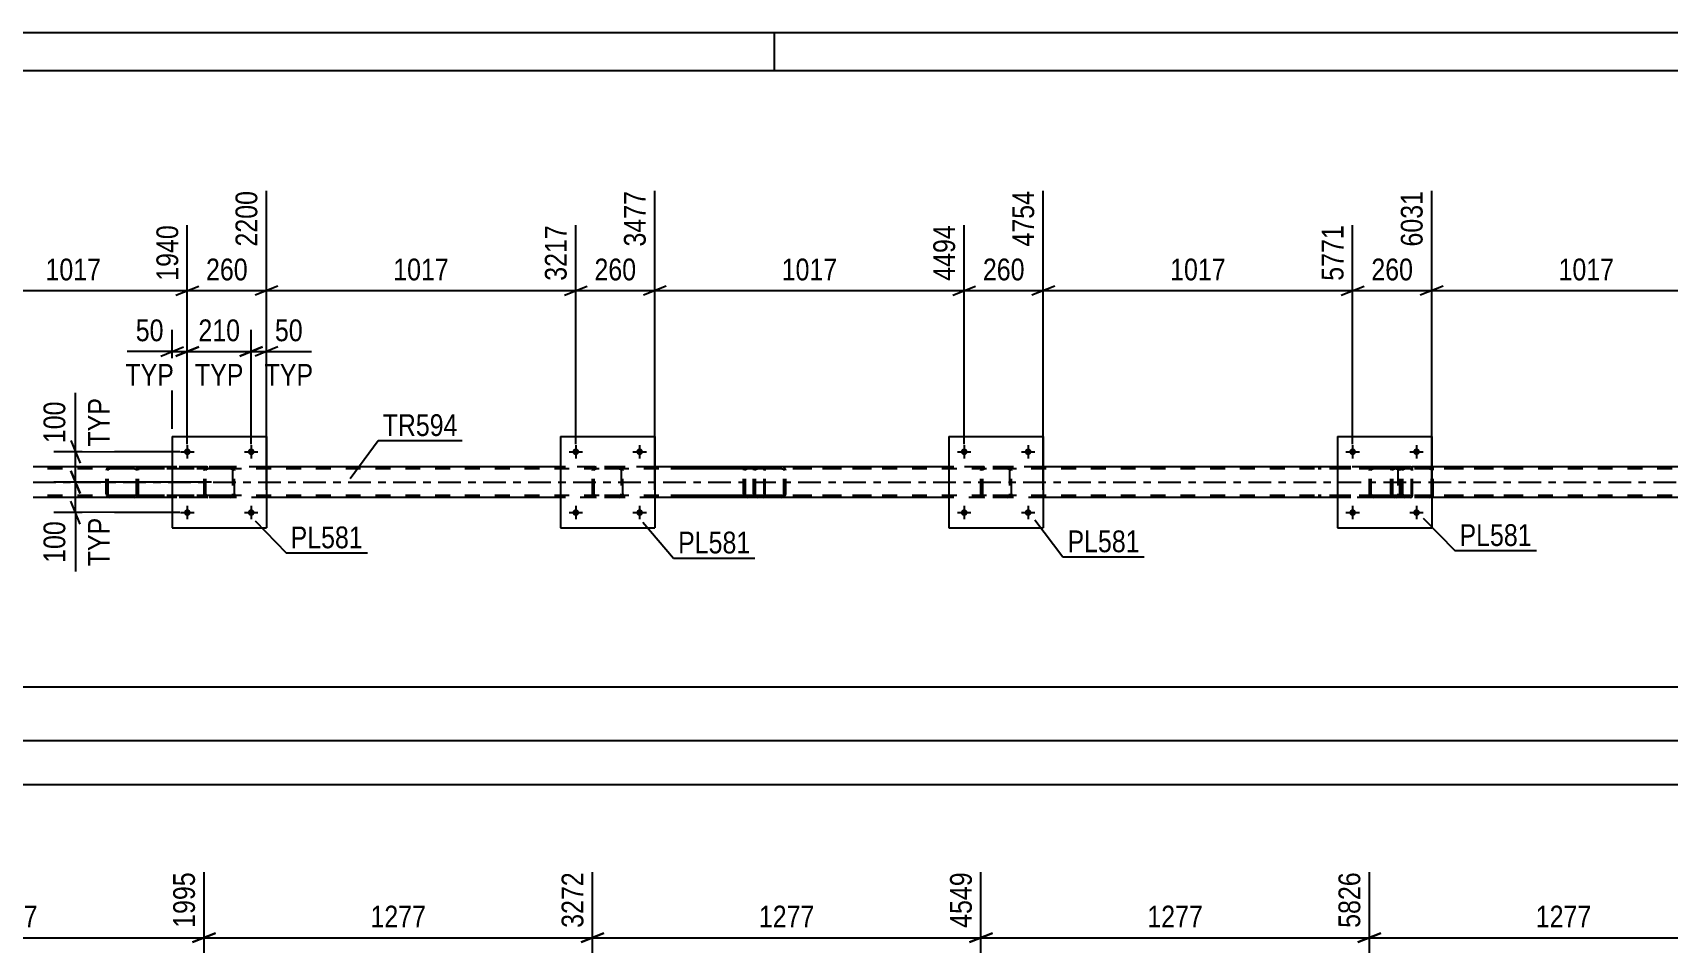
# Model space of a CAD drawing. Header units: millimetres. Extents: x 0 to 841, y 0 to 594.
# Drawn here: x 113.5 to 328.5, y 474.3 to 594 of the extents above; entities that cross this region are included whole.
import ezdxf

# ---------------------------------------------------------------- set-up
doc = ezdxf.new("R2010")
doc.units = ezdxf.units.MM
doc.linetypes.add('DXK_LINE_DOT2', pattern=[3.9198, 1.9599, -1.9599])
doc.linetypes.add('DXK_LINE_DOT3', pattern=[5.9187, 2.979, -0.9799, 0.9799, -0.9799])
doc.styles.add('Arial Narrow', font='ARIALN.TTF', dxfattribs={"height": 0.2})

# ---------------------------------------------------------------- blocks, each defined once
blk = doc.blocks.new('Unknown-122568727-1133')
at = {"color": 5, "linetype": 'Continuous'}
for p, q in [((841, 594), (0, 594)), ((211, 589), (211, 594)), ((836, 589), (5, 589))]:
    blk.add_line(p, q, dxfattribs=at)
blk = doc.blocks.new('Part-122568727-4147 - 3869')
at = {"color": 7, "linetype": 'DXK_LINE_DOT2'}
for p, q in [((289.24, 536.43), (289.28, 536.62)), ((289.28, 536.62), (289.24, 536.43)), ((289.24, 533.39), (289.24, 536.43)), ((289.48, 536.43), (289.5, 536.52)), ((289.48, 533.39), (289.48, 536.43)), ((289.5, 536.52), (289.55, 536.6)), ((289.54, 536.88), (289.72, 536.91)), ((289.72, 536.91), (289.54, 536.88)), ((289.55, 536.6), (289.63, 536.65)), ((289.63, 536.65), (289.72, 536.67)), ((292.76, 536.91), (289.72, 536.91)), ((292.76, 536.67), (289.72, 536.67)), ((292.76, 536.91), (292.94, 536.88)), ((292.94, 536.88), (292.76, 536.91)), ((292.76, 536.67), (292.85, 536.65)), ((292.85, 536.65), (292.93, 536.6)), ((292.93, 536.6), (292.98, 536.52)), ((292.98, 536.52), (293, 536.43)), ((293, 536.43), (293, 533.39)), ((293.2, 536.62), (293.24, 536.43)), ((293.24, 536.43), (293.2, 536.62)), ((293.24, 533.39), (293.24, 536.43)), ((289.28, 533.21), (289.24, 533.39)), ((289.24, 533.39), (289.28, 533.21)), ((289.5, 533.3), (289.48, 533.39)), ((289.55, 533.22), (289.5, 533.3)), ((289.72, 532.91), (289.54, 532.95)), ((289.54, 532.95), (289.72, 532.91)), ((289.63, 533.17), (289.55, 533.22)), ((289.72, 533.15), (289.63, 533.17)), ((292.76, 533.15), (289.72, 533.15)), ((292.76, 532.91), (289.72, 532.91)), ((292.85, 533.17), (292.76, 533.15)), ((292.94, 532.95), (292.76, 532.91)), ((292.76, 532.91), (292.94, 532.95)), ((292.93, 533.22), (292.85, 533.17)), ((292.98, 533.3), (292.93, 533.22)), ((293, 533.39), (292.98, 533.3)), ((293.24, 533.39), (293.2, 533.21)), ((293.2, 533.21), (293.24, 533.39))]:
    blk.add_line(p, q, dxfattribs=at)
at = {"color": 7, "linetype": 'DXK_LINE_DOT3'}
blk.add_line((291.24, 534.91), (291.24, 534.91), dxfattribs=at)
at = {"color": 7, "linetype": 'DXK_LINE_DOT2'}
for centre, start, end in [((289.72, 536.43), 112.5, 157.5), ((289.72, 536.43), 112.5, 157.5), ((292.76, 536.43), 22.5, 67.5), ((292.76, 536.43), 22.5, 67.5), ((289.72, 533.39), 202.5, 247.5), ((289.72, 533.39), 202.5, 247.5), ((292.76, 533.39), 292.5, 337.5), ((292.76, 533.39), 292.5, 337.5)]:
    blk.add_arc(centre, 0.48, start, end, dxfattribs=at)
blk = doc.blocks.new('Part-122568727-4002 - 3869')
at = {"color": 7, "linetype": 'DXK_LINE_DOT2'}
for p, q in [((294.66, 536.91), (282.51, 536.91)), ((294.66, 536.67), (282.51, 536.67)), ((292.11, 536.62), (292.07, 536.43)), ((292.07, 533.39), (292.07, 536.43)), ((292.32, 536.43), (292.34, 536.53)), ((292.32, 533.39), (292.32, 536.43)), ((292.34, 536.53), (292.39, 536.6)), ((292.57, 536.91), (292.38, 536.88)), ((292.39, 536.6), (292.47, 536.66)), ((292.47, 536.66), (292.57, 536.67)), ((293.39, 536.91), (293.39, 536.67)), ((294.77, 536.88), (294.66, 536.91)), ((294.66, 536.67), (294.71, 536.66)), ((294.71, 536.66), (294.76, 536.6)), ((294.76, 536.6), (294.79, 536.53)), ((294.85, 536.77), (294.77, 536.88)), ((294.79, 536.53), (294.8, 536.43)), ((294.8, 533.39), (294.8, 536.43)), ((294.91, 536.62), (294.85, 536.77)), ((294.93, 536.43), (294.91, 536.62)), ((294.93, 533.39), (294.93, 536.43)), ((294.66, 533.15), (282.51, 533.15)), ((294.66, 532.91), (282.51, 532.91)), ((292.07, 533.39), (292.11, 533.21)), ((292.34, 533.3), (292.32, 533.39)), ((292.39, 533.22), (292.34, 533.3)), ((292.38, 532.95), (292.57, 532.91)), ((292.47, 533.17), (292.39, 533.22)), ((292.57, 533.15), (292.47, 533.17)), ((293.39, 532.91), (293.39, 533.15)), ((294.71, 533.17), (294.66, 533.15)), ((294.66, 532.91), (294.77, 532.95)), ((294.76, 533.22), (294.71, 533.17)), ((294.79, 533.3), (294.76, 533.22)), ((294.77, 532.95), (294.85, 533.06)), ((294.8, 533.39), (294.79, 533.3)), ((294.85, 533.06), (294.91, 533.21)), ((294.91, 533.21), (294.93, 533.39))]:
    blk.add_line(p, q, dxfattribs=at)
for centre, start, end in [((292.56, 536.42), 111.1941, 156.1506), ((292.56, 533.41), 203.8494, 248.8059)]:
    blk.add_arc(centre, 0.492, start, end, dxfattribs=at)
blk = doc.blocks.new('Bolt-122568727-3935 - 3869')
at = {"linetype": 'Continuous'}
for points in [[(134.24, 538.91, -1), (133.36, 538.91, -1)], [(142.64, 538.91, -1), (141.76, 538.91, -1)]]:
    blk.add_hatch(color=1, dxfattribs=at).paths.add_polyline_path(points)
at = {"color": 1, "linetype": 'Continuous'}
for p, q in [((132.92, 538.91), (134.68, 538.91)), ((133.8, 539.79), (133.8, 538.03)), ((141.32, 538.91), (143.08, 538.91)), ((142.2, 539.79), (142.2, 538.03))]:
    blk.add_line(p, q, dxfattribs=at)
blk = doc.blocks.new('Bolt-122568727-3936 - 3869')
at = {"linetype": 'Continuous'}
for points in [[(134.24, 530.91, -1), (133.36, 530.91, -1)], [(142.64, 530.91, -1), (141.76, 530.91, -1)]]:
    blk.add_hatch(color=1, dxfattribs=at).paths.add_polyline_path(points)
at = {"color": 1, "linetype": 'Continuous'}
for p, q in [((133.8, 531.79), (133.8, 530.03)), ((142.2, 531.79), (142.2, 530.03)), ((132.92, 530.91), (134.68, 530.91)), ((141.32, 530.91), (143.08, 530.91))]:
    blk.add_line(p, q, dxfattribs=at)
blk = doc.blocks.new('Bolt-122568727-4149 - 3869')
at = {"linetype": 'Continuous'}
for points in [[(287.48, 530.91, -1), (286.6, 530.91, -1)], [(295.88, 530.91, -1), (295, 530.91, -1)]]:
    blk.add_hatch(color=1, dxfattribs=at).paths.add_polyline_path(points)
at = {"color": 1, "linetype": 'Continuous'}
for p, q in [((287.04, 531.79), (287.04, 530.03)), ((295.44, 531.79), (295.44, 530.03)), ((286.16, 530.91), (287.92, 530.91)), ((294.56, 530.91), (296.32, 530.91))]:
    blk.add_line(p, q, dxfattribs=at)
blk = doc.blocks.new('Part-122568727-4022 - 3869')
at = {"color": 2, "linetype": 'Continuous'}
for p, q in [((131.8, 536.91), (113.52, 536.91)), ((182.88, 536.91), (144.2, 536.91)), ((233.96, 536.91), (195.28, 536.91)), ((285.04, 536.91), (246.36, 536.91)), ((336.12, 536.91), (297.44, 536.91)), ((131.8, 532.91), (113.52, 532.91)), ((182.88, 532.91), (144.2, 532.91)), ((233.96, 532.91), (195.28, 532.91)), ((285.04, 532.91), (246.36, 532.91)), ((336.12, 532.91), (297.44, 532.91))]:
    blk.add_line(p, q, dxfattribs=at)
at = {"color": 7, "linetype": 'DXK_LINE_DOT2'}
for p, q in [((756.32, 536.67), (113.52, 536.67)), ((727.94, 536.91), (131.8, 536.91)), ((144.2, 536.91), (131.8, 536.91)), ((195.28, 536.91), (182.88, 536.91)), ((246.36, 536.91), (233.96, 536.91)), ((297.44, 536.91), (285.04, 536.91)), ((756.32, 533.15), (113.52, 533.15)), ((144.2, 532.91), (131.8, 532.91)), ((195.28, 532.91), (182.88, 532.91)), ((246.36, 532.91), (233.96, 532.91)), ((297.44, 532.91), (285.04, 532.91))]:
    blk.add_line(p, q, dxfattribs=at)
at = {"color": 7, "linetype": 'DXK_LINE_DOT3'}
blk.add_line((113.52, 534.91), (756.32, 534.91), dxfattribs=at)
blk = doc.blocks.new('Part-122568727-3991 - 3869')
at = {"color": 7, "linetype": 'DXK_LINE_DOT2'}
for p, q in [((123.16, 536.62), (123.12, 536.43)), ((123.12, 533.39), (123.12, 536.43)), ((123.37, 536.43), (123.39, 536.53)), ((123.37, 533.39), (123.37, 536.43)), ((123.39, 536.53), (123.45, 536.6)), ((123.63, 536.91), (123.43, 536.88)), ((123.45, 536.6), (123.53, 536.66)), ((123.53, 536.66), (123.63, 536.67)), ((138.62, 536.91), (123.63, 536.91)), ((138.62, 536.67), (123.63, 536.67)), ((127.06, 536.88), (126.86, 536.91)), ((126.86, 536.67), (126.96, 536.66)), ((126.96, 536.66), (127.04, 536.6)), ((127.04, 536.6), (127.1, 536.53)), ((127.1, 536.53), (127.12, 536.43)), ((127.12, 533.39), (127.12, 536.43)), ((127.38, 536.43), (127.34, 536.62)), ((127.38, 533.39), (127.38, 536.43)), ((123.12, 533.39), (123.16, 533.21)), ((123.39, 533.3), (123.37, 533.39)), ((123.45, 533.22), (123.39, 533.3)), ((123.43, 532.95), (123.63, 532.91)), ((123.53, 533.17), (123.45, 533.22)), ((123.63, 533.15), (123.53, 533.17)), ((138.62, 533.15), (123.63, 533.15)), ((138.62, 532.91), (123.63, 532.91)), ((126.96, 533.17), (126.86, 533.15)), ((126.86, 532.91), (127.06, 532.95)), ((127.04, 533.22), (126.96, 533.17)), ((127.1, 533.3), (127.04, 533.22)), ((127.12, 533.39), (127.1, 533.3)), ((127.34, 533.21), (127.38, 533.39))]:
    blk.add_line(p, q, dxfattribs=at)
for centre, start, end in [((123.61, 536.41), 110.7583, 155.68), ((126.88, 536.41), 24.32, 69.2417), ((123.61, 533.42), 204.32, 249.2417), ((126.88, 533.42), 290.7583, 335.68)]:
    blk.add_arc(centre, 0.496, start, end, dxfattribs=at)
blk = doc.blocks.new('Part-122568727-4001 - 3869')
at = {"color": 7, "linetype": 'DXK_LINE_DOT2'}
for p, q in [((293.43, 536.62), (293.39, 536.43)), ((293.39, 533.39), (293.39, 536.43)), ((293.64, 536.43), (293.66, 536.53)), ((293.64, 533.39), (293.64, 536.43)), ((293.66, 536.53), (293.72, 536.6)), ((293.9, 536.91), (293.7, 536.88)), ((293.72, 536.6), (293.8, 536.66)), ((293.8, 536.66), (293.9, 536.67)), ((308.89, 536.91), (293.9, 536.91)), ((308.89, 536.67), (293.9, 536.67)), ((297.33, 536.88), (297.13, 536.91)), ((297.13, 536.67), (297.23, 536.66)), ((297.23, 536.66), (297.31, 536.6)), ((297.31, 536.6), (297.37, 536.53)), ((297.37, 536.53), (297.39, 536.43)), ((297.39, 533.39), (297.39, 536.43)), ((297.64, 536.43), (297.6, 536.62)), ((297.64, 533.39), (297.64, 536.43)), ((293.39, 533.39), (293.43, 533.21)), ((293.66, 533.3), (293.64, 533.39)), ((293.72, 533.22), (293.66, 533.3)), ((293.7, 532.95), (293.9, 532.91)), ((293.8, 533.17), (293.72, 533.22)), ((293.9, 533.15), (293.8, 533.17)), ((308.89, 533.15), (293.9, 533.15)), ((308.89, 532.91), (293.9, 532.91)), ((297.23, 533.17), (297.13, 533.15)), ((297.13, 532.91), (297.33, 532.95)), ((297.31, 533.22), (297.23, 533.17)), ((297.37, 533.3), (297.31, 533.22)), ((297.39, 533.39), (297.37, 533.3)), ((297.6, 533.21), (297.64, 533.39))]:
    blk.add_line(p, q, dxfattribs=at)
for centre, start, end in [((293.88, 536.41), 110.7583, 155.68), ((297.15, 536.41), 24.32, 69.2417), ((293.88, 533.42), 204.32, 249.2417), ((297.15, 533.42), 290.7583, 335.68)]:
    blk.add_arc(centre, 0.496, start, end, dxfattribs=at)
blk = doc.blocks.new('Bolt-122568727-3937 - 3869')
at = {"linetype": 'Continuous'}
for points in [[(185.32, 538.91, -1), (184.44, 538.91, -1)], [(193.72, 538.91, -1), (192.84, 538.91, -1)]]:
    blk.add_hatch(color=1, dxfattribs=at).paths.add_polyline_path(points)
at = {"color": 1, "linetype": 'Continuous'}
for p, q in [((184, 538.91), (185.76, 538.91)), ((184.88, 539.79), (184.88, 538.03)), ((192.4, 538.91), (194.16, 538.91)), ((193.28, 539.79), (193.28, 538.03))]:
    blk.add_line(p, q, dxfattribs=at)
blk = doc.blocks.new('Part-122568727-4003 - 3869')
at = {"color": 7, "linetype": 'DXK_LINE_DOT2'}
for p, q in [((209.53, 536.91), (197.37, 536.91)), ((209.53, 536.67), (197.37, 536.67)), ((206.97, 536.62), (206.93, 536.43)), ((206.93, 533.39), (206.93, 536.43)), ((207.19, 536.43), (207.2, 536.53)), ((207.19, 533.39), (207.19, 536.43)), ((207.2, 536.53), (207.26, 536.6)), ((207.44, 536.91), (207.24, 536.88)), ((207.26, 536.6), (207.34, 536.66)), ((207.34, 536.66), (207.44, 536.67)), ((208.25, 536.67), (208.25, 536.91)), ((209.63, 536.88), (209.53, 536.91)), ((209.53, 536.67), (209.58, 536.66)), ((209.58, 536.66), (209.62, 536.6)), ((209.62, 536.6), (209.65, 536.53)), ((209.72, 536.77), (209.63, 536.88)), ((209.65, 536.53), (209.66, 536.43)), ((209.66, 533.39), (209.66, 536.43)), ((209.78, 536.62), (209.72, 536.77)), ((209.8, 536.43), (209.78, 536.62)), ((209.8, 533.39), (209.8, 536.43)), ((209.53, 533.15), (197.37, 533.15)), ((209.53, 532.91), (197.37, 532.91)), ((206.93, 533.39), (206.97, 533.21)), ((207.2, 533.3), (207.19, 533.39)), ((207.26, 533.22), (207.2, 533.3)), ((207.24, 532.95), (207.44, 532.91)), ((207.34, 533.17), (207.26, 533.22)), ((207.44, 533.15), (207.34, 533.17)), ((208.25, 532.91), (208.25, 533.15)), ((209.58, 533.17), (209.53, 533.15)), ((209.53, 532.91), (209.63, 532.95)), ((209.62, 533.22), (209.58, 533.17)), ((209.65, 533.3), (209.62, 533.22)), ((209.63, 532.95), (209.72, 533.06)), ((209.66, 533.39), (209.65, 533.3)), ((209.72, 533.06), (209.78, 533.21)), ((209.78, 533.21), (209.8, 533.39))]:
    blk.add_line(p, q, dxfattribs=at)
for centre, start, end in [((207.42, 536.42), 111.1941, 156.1506), ((207.42, 533.41), 203.8494, 248.8059)]:
    blk.add_arc(centre, 0.492, start, end, dxfattribs=at)
blk = doc.blocks.new('Part-122568727-4058 - 3869')
at = {"color": 2, "linetype": 'Continuous'}
for p, q in [((131.8, 540.91), (131.8, 528.91)), ((131.8, 540.91), (144.2, 540.91)), ((144.2, 540.91), (144.2, 528.91)), ((131.8, 528.91), (144.2, 528.91))]:
    blk.add_line(p, q, dxfattribs=at)
blk = doc.blocks.new('Part-122568727-4028 - 3869')
at = {"color": 7, "linetype": 'DXK_LINE_DOT2'}
for p, q in [((208.29, 536.62), (208.25, 536.43)), ((208.25, 533.39), (208.25, 536.43)), ((208.51, 536.43), (208.53, 536.53)), ((208.51, 533.39), (208.51, 536.43)), ((208.53, 536.53), (208.58, 536.6)), ((208.76, 536.91), (208.57, 536.88)), ((208.58, 536.6), (208.67, 536.66)), ((208.67, 536.66), (208.76, 536.67)), ((223.75, 536.91), (208.76, 536.91)), ((223.75, 536.67), (208.76, 536.67)), ((212.19, 536.88), (212, 536.91)), ((212, 536.67), (212.1, 536.66)), ((212.1, 536.66), (212.18, 536.6)), ((212.18, 536.6), (212.23, 536.53)), ((212.23, 536.53), (212.25, 536.43)), ((212.25, 533.39), (212.25, 536.43)), ((212.51, 536.43), (212.47, 536.62)), ((212.51, 533.39), (212.51, 536.43)), ((208.25, 533.39), (208.29, 533.21)), ((208.53, 533.3), (208.51, 533.39)), ((208.58, 533.22), (208.53, 533.3)), ((208.57, 532.95), (208.76, 532.91)), ((208.67, 533.17), (208.58, 533.22)), ((208.76, 533.15), (208.67, 533.17)), ((223.75, 533.15), (208.76, 533.15)), ((223.75, 532.91), (208.76, 532.91)), ((212.1, 533.17), (212, 533.15)), ((212, 532.91), (212.19, 532.95)), ((212.18, 533.22), (212.1, 533.17)), ((212.23, 533.3), (212.18, 533.22)), ((212.25, 533.39), (212.23, 533.3)), ((212.47, 533.21), (212.51, 533.39))]:
    blk.add_line(p, q, dxfattribs=at)
for centre, start, end in [((208.74, 536.41), 110.7583, 155.68), ((212.02, 536.41), 24.32, 69.2417), ((208.74, 533.42), 204.32, 249.2417), ((212.02, 533.42), 290.7583, 335.68)]:
    blk.add_arc(centre, 0.496, start, end, dxfattribs=at)
blk = doc.blocks.new('Part-122568727-4053 - 3869')
at = {"color": 7, "linetype": 'DXK_LINE_DOT2'}
for p, q in [((136, 536.43), (136.04, 536.62)), ((136.04, 536.62), (136, 536.43)), ((136, 533.39), (136, 536.43)), ((136.24, 536.43), (136.26, 536.53)), ((136.24, 533.39), (136.24, 536.43)), ((136.26, 536.53), (136.31, 536.6)), ((136.3, 536.88), (136.48, 536.91)), ((136.48, 536.91), (136.3, 536.88)), ((136.31, 536.6), (136.39, 536.65)), ((136.39, 536.65), (136.48, 536.67)), ((139.52, 536.91), (136.48, 536.91)), ((139.52, 536.67), (136.48, 536.67)), ((139.52, 536.91), (139.7, 536.88)), ((139.7, 536.88), (139.52, 536.91)), ((139.52, 536.67), (139.61, 536.65)), ((139.61, 536.65), (139.69, 536.6)), ((139.69, 536.6), (139.74, 536.53)), ((139.74, 536.53), (139.76, 536.43)), ((139.76, 536.43), (139.76, 533.39)), ((139.96, 536.62), (140, 536.43)), ((140, 536.43), (139.96, 536.62)), ((140, 533.39), (140, 536.43)), ((136.04, 533.21), (136, 533.39)), ((136, 533.39), (136.04, 533.21)), ((136.26, 533.3), (136.24, 533.39)), ((136.31, 533.22), (136.26, 533.3)), ((136.48, 532.91), (136.3, 532.95)), ((136.3, 532.95), (136.48, 532.91)), ((136.39, 533.17), (136.31, 533.22)), ((136.48, 533.15), (136.39, 533.17)), ((139.52, 533.15), (136.48, 533.15)), ((139.52, 532.91), (136.48, 532.91)), ((139.61, 533.17), (139.52, 533.15)), ((139.7, 532.95), (139.52, 532.91)), ((139.52, 532.91), (139.7, 532.95)), ((139.69, 533.22), (139.61, 533.17)), ((139.74, 533.3), (139.69, 533.22)), ((139.76, 533.39), (139.74, 533.3)), ((140, 533.39), (139.96, 533.21)), ((139.96, 533.21), (140, 533.39))]:
    blk.add_line(p, q, dxfattribs=at)
at = {"color": 7, "linetype": 'DXK_LINE_DOT3'}
blk.add_line((138, 534.91), (138, 534.91), dxfattribs=at)
at = {"color": 7, "linetype": 'DXK_LINE_DOT2'}
for centre, start, end in [((136.48, 536.43), 112.5, 157.5), ((136.48, 536.43), 112.5, 157.5), ((139.52, 536.43), 22.5, 67.5), ((139.52, 536.43), 22.5, 67.5), ((136.48, 533.39), 202.5, 247.5), ((136.48, 533.39), 202.5, 247.5), ((139.52, 533.39), 292.5, 337.5), ((139.52, 533.39), 292.5, 337.5)]:
    blk.add_arc(centre, 0.48, start, end, dxfattribs=at)
blk = doc.blocks.new('Part-122568727-4121 - 3869')
at = {"color": 2, "linetype": 'Continuous'}
for p, q in [((285.04, 540.91), (285.04, 528.91)), ((285.04, 540.91), (297.44, 540.91)), ((297.44, 540.91), (297.44, 528.91)), ((285.04, 528.91), (297.44, 528.91))]:
    blk.add_line(p, q, dxfattribs=at)
blk = doc.blocks.new('Part-122568727-4122 - 3869')
at = {"color": 7, "linetype": 'DXK_LINE_DOT2'}
for p, q in [((238.16, 536.43), (238.2, 536.62)), ((238.2, 536.62), (238.16, 536.43)), ((238.16, 533.39), (238.16, 536.43)), ((238.4, 536.43), (238.42, 536.53)), ((238.4, 533.39), (238.4, 536.43)), ((238.42, 536.53), (238.47, 536.6)), ((238.46, 536.88), (238.64, 536.91)), ((238.64, 536.91), (238.46, 536.88)), ((238.47, 536.6), (238.55, 536.65)), ((238.55, 536.65), (238.64, 536.67)), ((241.68, 536.91), (238.64, 536.91)), ((241.68, 536.67), (238.64, 536.67)), ((241.68, 536.91), (241.86, 536.88)), ((241.86, 536.88), (241.68, 536.91)), ((241.68, 536.67), (241.77, 536.65)), ((241.77, 536.65), (241.85, 536.6)), ((241.85, 536.6), (241.9, 536.53)), ((241.9, 536.53), (241.92, 536.43)), ((241.92, 536.43), (241.92, 533.39)), ((242.12, 536.62), (242.16, 536.43)), ((242.16, 536.43), (242.12, 536.62)), ((242.16, 533.39), (242.16, 536.43)), ((238.2, 533.21), (238.16, 533.39)), ((238.16, 533.39), (238.2, 533.21)), ((238.42, 533.3), (238.4, 533.39)), ((238.47, 533.22), (238.42, 533.3)), ((238.64, 532.91), (238.46, 532.95)), ((238.46, 532.95), (238.64, 532.91)), ((238.55, 533.17), (238.47, 533.22)), ((238.64, 533.15), (238.55, 533.17)), ((241.68, 533.15), (238.64, 533.15)), ((241.68, 532.91), (238.64, 532.91)), ((241.77, 533.17), (241.68, 533.15)), ((241.86, 532.95), (241.68, 532.91)), ((241.68, 532.91), (241.86, 532.95)), ((241.85, 533.22), (241.77, 533.17)), ((241.9, 533.3), (241.85, 533.22)), ((241.92, 533.39), (241.9, 533.3)), ((242.16, 533.39), (242.12, 533.21)), ((242.12, 533.21), (242.16, 533.39))]:
    blk.add_line(p, q, dxfattribs=at)
at = {"color": 7, "linetype": 'DXK_LINE_DOT3'}
blk.add_line((240.16, 534.91), (240.16, 534.91), dxfattribs=at)
at = {"color": 7, "linetype": 'DXK_LINE_DOT2'}
for centre, start, end in [((238.64, 536.43), 112.5, 157.5), ((238.64, 536.43), 112.5, 157.5), ((241.68, 536.43), 22.5, 67.5), ((241.68, 536.43), 22.5, 67.5), ((238.64, 533.39), 202.5, 247.5), ((238.64, 533.39), 202.5, 247.5), ((241.68, 533.39), 292.5, 337.5), ((241.68, 533.39), 292.5, 337.5)]:
    blk.add_arc(centre, 0.48, start, end, dxfattribs=at)
blk = doc.blocks.new('Part-122568727-4127 - 3869')
at = {"color": 2, "linetype": 'Continuous'}
for p, q in [((233.96, 540.91), (233.96, 528.91)), ((233.96, 540.91), (246.36, 540.91)), ((246.36, 540.91), (246.36, 528.91)), ((233.96, 528.91), (246.36, 528.91))]:
    blk.add_line(p, q, dxfattribs=at)
blk = doc.blocks.new('Part-122568727-4128 - 3869')
at = {"color": 7, "linetype": 'DXK_LINE_DOT2'}
for p, q in [((187.08, 536.43), (187.12, 536.62)), ((187.12, 536.62), (187.08, 536.43)), ((187.08, 533.39), (187.08, 536.43)), ((187.32, 536.43), (187.34, 536.53)), ((187.32, 533.39), (187.32, 536.43)), ((187.34, 536.53), (187.39, 536.6)), ((187.38, 536.88), (187.56, 536.91)), ((187.56, 536.91), (187.38, 536.88)), ((187.39, 536.6), (187.47, 536.65)), ((187.47, 536.65), (187.56, 536.67)), ((190.6, 536.91), (187.56, 536.91)), ((190.6, 536.67), (187.56, 536.67)), ((190.6, 536.91), (190.78, 536.88)), ((190.78, 536.88), (190.6, 536.91)), ((190.6, 536.67), (190.69, 536.65)), ((190.69, 536.65), (190.77, 536.6)), ((190.77, 536.6), (190.82, 536.53)), ((190.82, 536.53), (190.84, 536.43)), ((190.84, 536.43), (190.84, 533.39)), ((191.04, 536.62), (191.08, 536.43)), ((191.08, 536.43), (191.04, 536.62)), ((191.08, 533.39), (191.08, 536.43)), ((187.12, 533.21), (187.08, 533.39)), ((187.08, 533.39), (187.12, 533.21)), ((187.34, 533.3), (187.32, 533.39)), ((187.39, 533.22), (187.34, 533.3)), ((187.56, 532.91), (187.38, 532.95)), ((187.38, 532.95), (187.56, 532.91)), ((187.47, 533.17), (187.39, 533.22)), ((187.56, 533.15), (187.47, 533.17)), ((190.6, 533.15), (187.56, 533.15)), ((190.6, 532.91), (187.56, 532.91)), ((190.69, 533.17), (190.6, 533.15)), ((190.78, 532.95), (190.6, 532.91)), ((190.6, 532.91), (190.78, 532.95)), ((190.77, 533.22), (190.69, 533.17)), ((190.82, 533.3), (190.77, 533.22)), ((190.84, 533.39), (190.82, 533.3)), ((191.08, 533.39), (191.04, 533.21)), ((191.04, 533.21), (191.08, 533.39))]:
    blk.add_line(p, q, dxfattribs=at)
at = {"color": 7, "linetype": 'DXK_LINE_DOT3'}
blk.add_line((189.08, 534.91), (189.08, 534.91), dxfattribs=at)
at = {"color": 7, "linetype": 'DXK_LINE_DOT2'}
for centre, start, end in [((187.56, 536.43), 112.5, 157.5), ((187.56, 536.43), 112.5, 157.5), ((190.6, 536.43), 22.5, 67.5), ((190.6, 536.43), 22.5, 67.5), ((187.56, 533.39), 202.5, 247.5), ((187.56, 533.39), 202.5, 247.5), ((190.6, 533.39), 292.5, 337.5), ((190.6, 533.39), 292.5, 337.5)]:
    blk.add_arc(centre, 0.48, start, end, dxfattribs=at)
blk = doc.blocks.new('Part-122568727-4133 - 3869')
at = {"color": 2, "linetype": 'Continuous'}
for p, q in [((182.88, 540.91), (182.88, 528.91)), ((182.88, 540.91), (195.28, 540.91)), ((195.28, 540.91), (195.28, 528.91)), ((182.88, 528.91), (195.28, 528.91))]:
    blk.add_line(p, q, dxfattribs=at)
blk = doc.blocks.new('Bolt-122568727-4141 - 3869')
at = {"linetype": 'Continuous'}
for points in [[(185.32, 530.91, -1), (184.44, 530.91, -1)], [(193.72, 530.91, -1), (192.84, 530.91, -1)]]:
    blk.add_hatch(color=1, dxfattribs=at).paths.add_polyline_path(points)
at = {"color": 1, "linetype": 'Continuous'}
for p, q in [((184.88, 531.79), (184.88, 530.03)), ((193.28, 531.79), (193.28, 530.03)), ((184, 530.91), (185.76, 530.91)), ((192.4, 530.91), (194.16, 530.91))]:
    blk.add_line(p, q, dxfattribs=at)
blk = doc.blocks.new('Bolt-122568727-4150 - 3869')
at = {"linetype": 'Continuous'}
for points in [[(287.48, 538.91, -1), (286.6, 538.91, -1)], [(295.88, 538.91, -1), (295, 538.91, -1)]]:
    blk.add_hatch(color=1, dxfattribs=at).paths.add_polyline_path(points)
at = {"color": 1, "linetype": 'Continuous'}
for p, q in [((286.16, 538.91), (287.92, 538.91)), ((287.04, 539.79), (287.04, 538.03)), ((294.56, 538.91), (296.32, 538.91)), ((295.44, 539.79), (295.44, 538.03))]:
    blk.add_line(p, q, dxfattribs=at)
blk = doc.blocks.new('Bolt-122568727-4151 - 3869')
at = {"linetype": 'Continuous'}
for points in [[(236.4, 530.91, -1), (235.52, 530.91, -1)], [(244.8, 530.91, -1), (243.92, 530.91, -1)]]:
    blk.add_hatch(color=1, dxfattribs=at).paths.add_polyline_path(points)
at = {"color": 1, "linetype": 'Continuous'}
for p, q in [((235.96, 531.79), (235.96, 530.03)), ((244.36, 531.79), (244.36, 530.03)), ((235.08, 530.91), (236.84, 530.91)), ((243.48, 530.91), (245.24, 530.91))]:
    blk.add_line(p, q, dxfattribs=at)
blk = doc.blocks.new('Bolt-122568727-4152 - 3869')
at = {"linetype": 'Continuous'}
for points in [[(236.4, 538.91, -1), (235.52, 538.91, -1)], [(244.8, 538.91, -1), (243.92, 538.91, -1)]]:
    blk.add_hatch(color=1, dxfattribs=at).paths.add_polyline_path(points)
at = {"color": 1, "linetype": 'Continuous'}
for p, q in [((235.08, 538.91), (236.84, 538.91)), ((235.96, 539.79), (235.96, 538.03)), ((243.48, 538.91), (245.24, 538.91)), ((244.36, 539.79), (244.36, 538.03))]:
    blk.add_line(p, q, dxfattribs=at)
blk = doc.blocks.new('StraightDimension-122568727-12617 - 3869')
at = {"color": 7, "linetype": 'Continuous'}
for p, q in [((195.28, 533.91), (195.28, 573.2)), ((235.96, 539.91), (235.96, 568.7)), ((196.78, 560.69), (193.78, 559.49)), ((195.28, 560.09), (235.96, 560.09)), ((234.46, 559.49), (237.46, 560.69))]:
    blk.add_line(p, q, dxfattribs=at)
at = {"color": 0, "linetype": 'Continuous'}
blk.add_wipeout([(235.36, 569.3), (231.16, 569.3), (231.16, 560.79), (235.36, 560.79)], dxfattribs=at)
at = {"color": 0}
blk.add_wipeout([(219.88, 560.84), (219.88, 565.04), (211.36, 565.04), (211.36, 560.84)], dxfattribs=at)
at = {"color": 3, "linetype": 'Continuous', "style": 'Arial Narrow'}
blk.add_text('4494', height=2.863, rotation=90.0002, dxfattribs=at).set_placement((234.76, 561.39))
at = {"color": 3, "style": 'Arial Narrow'}
blk.add_text('1017', height=2.863, dxfattribs=at).set_placement((211.96, 561.44))
blk = doc.blocks.new('StraightDimension-122568727-4457 - 3869')
at = {"color": 7, "linetype": 'Continuous'}
for p, q in [((133.8, 539.91), (133.8, 554.94)), ((142.2, 539.91), (142.2, 554.94)), ((132.3, 551.49), (135.3, 552.69)), ((133.8, 552.09), (142.2, 552.09)), ((143.7, 552.69), (140.7, 551.49))]:
    blk.add_line(p, q, dxfattribs=at)
at = {"color": 0}
blk.add_wipeout([(141.34, 552.84), (141.34, 557.04), (134.66, 557.04), (134.66, 552.84)], dxfattribs=at)
at = {"color": 0, "linetype": 'Continuous'}
blk.add_wipeout([(141.79, 546.99), (141.79, 551.19), (134.2, 551.19), (134.2, 546.99)], dxfattribs=at)
at = {"color": 3, "style": 'Arial Narrow'}
blk.add_text('210', height=2.863, dxfattribs=at).set_placement((135.26, 553.44))
at = {"color": 3, "linetype": 'Continuous', "style": 'Arial Narrow'}
blk.add_text('TYP', height=2.863, dxfattribs=at).set_placement((134.8, 547.59))
blk = doc.blocks.new('StraightDimension-122568727-4487 - 3869')
at = {"color": 7, "linetype": 'Continuous'}
blk.add_line((70.96, 495.15), (756.96, 495.15), dxfattribs=at)
blk = doc.blocks.new('StraightDimension-122568727-4444 - 3869')
at = {"color": 7, "linetype": 'Continuous'}
for p, q in [((131.8, 541.91), (131.8, 554.94)), ((133.8, 539.91), (133.8, 554.94)), ((130.3, 551.49), (133.3, 552.69)), ((131.8, 552.09), (133.8, 552.09)), ((135.3, 552.69), (132.3, 551.49))]:
    blk.add_line(p, q, dxfattribs=at)
at = {"color": 0}
blk.add_wipeout([(131.27, 552.84), (131.27, 557.04), (126.42, 557.04), (126.42, 552.84)], dxfattribs=at)
at = {"color": 7, "linetype": 'Continuous'}
blk.add_line((131.8, 552.09), (125.89, 552.09), dxfattribs=at)
at = {"color": 3, "style": 'Arial Narrow'}
blk.add_text('50', height=2.863, dxfattribs=at).set_placement((127.02, 553.44))
at = {"color": 0, "linetype": 'Continuous'}
blk.add_wipeout([(132.64, 546.99), (132.64, 551.19), (125.05, 551.19), (125.05, 546.99)], dxfattribs=at)
at = {"color": 7, "linetype": 'Continuous'}
blk.add_line((131.8, 552.09), (125.89, 552.09), dxfattribs=at)
at = {"color": 3, "linetype": 'Continuous', "style": 'Arial Narrow'}
blk.add_text('TYP', height=2.863, dxfattribs=at).set_placement((125.65, 547.59))
blk = doc.blocks.new('StraightDimension-122568727-4349 - 3869')
at = {"color": 7, "linetype": 'Continuous'}
blk.add_line((71.6, 508), (636.24, 508), dxfattribs=at)
blk = doc.blocks.new('StraightDimension-122568727-4413 - 3869')
at = {"color": 7, "linetype": 'Continuous'}
for p, q in [((118.5, 540.41), (119.7, 537.41)), ((132.8, 538.91), (116.25, 538.91)), ((119.1, 534.91), (119.1, 538.91)), ((119.7, 533.41), (118.5, 536.41)), ((137, 534.91), (116.25, 534.91))]:
    blk.add_line(p, q, dxfattribs=at)
at = {"color": 0}
blk.add_wipeout([(118.35, 546.12), (114.15, 546.12), (114.15, 539.44), (118.35, 539.44)], dxfattribs=at)
at = {"color": 7, "linetype": 'Continuous'}
blk.add_line((119.1, 538.91), (119.1, 546.65), dxfattribs=at)
at = {"color": 3, "style": 'Arial Narrow'}
blk.add_text('100', height=2.863, rotation=90.0002, dxfattribs=at).set_placement((117.75, 540.04))
at = {"color": 0, "linetype": 'Continuous'}
blk.add_wipeout([(124.2, 546.58), (120, 546.58), (120, 538.99), (124.2, 538.99)], dxfattribs=at)
at = {"color": 7, "linetype": 'Continuous'}
blk.add_line((119.1, 538.91), (119.1, 546.65), dxfattribs=at)
at = {"color": 3, "linetype": 'Continuous', "style": 'Arial Narrow'}
blk.add_text('TYP', height=2.863, rotation=90.0002, dxfattribs=at).set_placement((123.6, 539.59))
blk = doc.blocks.new('StraightDimension-122568727-4428 - 3869')
at = {"color": 7, "linetype": 'Continuous'}
for p, q in [((118.5, 536.41), (119.7, 533.41)), ((137, 534.91), (116.25, 534.91)), ((119.1, 530.91), (119.1, 534.91)), ((119.7, 529.41), (118.5, 532.41)), ((132.8, 530.91), (116.25, 530.91))]:
    blk.add_line(p, q, dxfattribs=at)
at = {"color": 0}
blk.add_wipeout([(118.35, 530.39), (114.15, 530.39), (114.15, 523.7), (118.35, 523.7)], dxfattribs=at)
at = {"color": 7, "linetype": 'Continuous'}
blk.add_line((119.1, 530.91), (119.1, 523.18), dxfattribs=at)
at = {"color": 3, "style": 'Arial Narrow'}
blk.add_text('100', height=2.863, rotation=90.0002, dxfattribs=at).set_placement((117.75, 524.3))
at = {"color": 0, "linetype": 'Continuous'}
blk.add_wipeout([(124.2, 530.84), (120, 530.84), (120, 523.25), (124.2, 523.25)], dxfattribs=at)
at = {"color": 7, "linetype": 'Continuous'}
blk.add_line((119.1, 530.91), (119.1, 523.18), dxfattribs=at)
at = {"color": 3, "linetype": 'Continuous', "style": 'Arial Narrow'}
blk.add_text('TYP', height=2.863, rotation=90.0002, dxfattribs=at).set_placement((123.6, 523.85))
blk = doc.blocks.new('StraightDimension-122568727-4473 - 3869')
at = {"color": 7, "linetype": 'Continuous'}
for p, q in [((142.2, 539.91), (142.2, 554.94)), ((144.2, 541.91), (144.2, 554.94)), ((140.7, 551.49), (143.7, 552.69)), ((142.2, 552.09), (144.2, 552.09)), ((145.7, 552.69), (142.7, 551.49))]:
    blk.add_line(p, q, dxfattribs=at)
at = {"color": 0}
blk.add_wipeout([(149.58, 552.84), (149.58, 557.04), (144.72, 557.04), (144.72, 552.84)], dxfattribs=at)
at = {"color": 7, "linetype": 'Continuous'}
blk.add_line((144.2, 552.09), (150.11, 552.09), dxfattribs=at)
at = {"color": 3, "style": 'Arial Narrow'}
blk.add_text('50', height=2.863, dxfattribs=at).set_placement((145.32, 553.44))
at = {"color": 0, "linetype": 'Continuous'}
blk.add_wipeout([(150.95, 546.99), (150.95, 551.19), (143.36, 551.19), (143.36, 546.99)], dxfattribs=at)
at = {"color": 7, "linetype": 'Continuous'}
blk.add_line((144.2, 552.09), (150.11, 552.09), dxfattribs=at)
at = {"color": 3, "linetype": 'Continuous', "style": 'Arial Narrow'}
blk.add_text('TYP', height=2.863, dxfattribs=at).set_placement((143.96, 547.59))
blk = doc.blocks.new('StraightDimension-122568727-4508 - 3869')
at = {"color": 7, "linetype": 'Continuous'}
blk.add_line((71.6, 500.94), (756.32, 500.94), dxfattribs=at)
blk = doc.blocks.new('StraightDimension-122568727-12613 - 3869')
at = {"color": 7, "linetype": 'Continuous'}
for p, q in [((297.44, 533.91), (297.44, 573.2)), ((338.12, 539.91), (338.12, 568.7)), ((298.94, 560.69), (295.94, 559.49)), ((297.44, 560.09), (338.12, 560.09)), ((336.62, 559.49), (339.62, 560.69))]:
    blk.add_line(p, q, dxfattribs=at)
at = {"color": 0, "linetype": 'Continuous'}
blk.add_wipeout([(337.52, 569.3), (333.32, 569.3), (333.32, 560.79), (337.52, 560.79)], dxfattribs=at)
at = {"color": 0}
blk.add_wipeout([(322.04, 560.84), (322.04, 565.04), (313.52, 565.04), (313.52, 560.84)], dxfattribs=at)
at = {"color": 3, "linetype": 'Continuous', "style": 'Arial Narrow'}
blk.add_text('7048', height=2.863, rotation=90.0002, dxfattribs=at).set_placement((336.92, 561.39))
at = {"color": 3, "style": 'Arial Narrow'}
blk.add_text('1017', height=2.863, dxfattribs=at).set_placement((314.12, 561.44))
blk = doc.blocks.new('StraightDimension-122568727-12614 - 3869')
at = {"color": 7, "linetype": 'Continuous'}
for p, q in [((297.44, 533.91), (297.44, 573.2)), ((287.04, 539.91), (287.04, 568.7)), ((285.54, 559.49), (288.54, 560.69)), ((287.04, 560.09), (297.44, 560.09)), ((298.94, 560.69), (295.94, 559.49))]:
    blk.add_line(p, q, dxfattribs=at)
at = {"color": 0}
blk.add_wipeout([(295.58, 560.84), (295.58, 565.04), (288.9, 565.04), (288.9, 560.84)], dxfattribs=at)
at = {"color": 0, "linetype": 'Continuous'}
blk.add_wipeout([(296.84, 573.8), (292.64, 573.8), (292.64, 565.29), (296.84, 565.29)], dxfattribs=at)
at = {"color": 3, "linetype": 'Continuous', "style": 'Arial Narrow'}
blk.add_text('6031', height=2.863, rotation=90.0002, dxfattribs=at).set_placement((296.24, 565.89))
at = {"color": 3, "style": 'Arial Narrow'}
blk.add_text('260', height=2.863, dxfattribs=at).set_placement((289.5, 561.44))
blk = doc.blocks.new('StraightDimension-122568727-12615 - 3869')
at = {"color": 7, "linetype": 'Continuous'}
for p, q in [((246.36, 533.91), (246.36, 573.2)), ((287.04, 539.91), (287.04, 568.7)), ((247.86, 560.69), (244.86, 559.49)), ((246.36, 560.09), (287.04, 560.09)), ((285.54, 559.49), (288.54, 560.69))]:
    blk.add_line(p, q, dxfattribs=at)
at = {"color": 0, "linetype": 'Continuous'}
blk.add_wipeout([(286.44, 569.3), (282.24, 569.3), (282.24, 560.79), (286.44, 560.79)], dxfattribs=at)
at = {"color": 0}
blk.add_wipeout([(270.96, 560.84), (270.96, 565.04), (262.44, 565.04), (262.44, 560.84)], dxfattribs=at)
at = {"color": 3, "linetype": 'Continuous', "style": 'Arial Narrow'}
blk.add_text('5771', height=2.863, rotation=90.0002, dxfattribs=at).set_placement((285.84, 561.39))
at = {"color": 3, "style": 'Arial Narrow'}
blk.add_text('1017', height=2.863, dxfattribs=at).set_placement((263.04, 561.44))
blk = doc.blocks.new('StraightDimension-122568727-12616 - 3869')
at = {"color": 7, "linetype": 'Continuous'}
for p, q in [((246.36, 533.91), (246.36, 573.2)), ((235.96, 539.91), (235.96, 568.7)), ((234.46, 559.49), (237.46, 560.69)), ((235.96, 560.09), (246.36, 560.09)), ((247.86, 560.69), (244.86, 559.49))]:
    blk.add_line(p, q, dxfattribs=at)
at = {"color": 0}
blk.add_wipeout([(244.5, 560.84), (244.5, 565.04), (237.82, 565.04), (237.82, 560.84)], dxfattribs=at)
at = {"color": 0, "linetype": 'Continuous'}
blk.add_wipeout([(245.76, 573.8), (241.56, 573.8), (241.56, 565.29), (245.76, 565.29)], dxfattribs=at)
at = {"color": 3, "linetype": 'Continuous', "style": 'Arial Narrow'}
blk.add_text('4754', height=2.863, rotation=90.0002, dxfattribs=at).set_placement((245.16, 565.89))
at = {"color": 3, "style": 'Arial Narrow'}
blk.add_text('260', height=2.863, dxfattribs=at).set_placement((238.42, 561.44))
blk = doc.blocks.new('StraightDimension-122568727-12618 - 3869')
at = {"color": 7, "linetype": 'Continuous'}
for p, q in [((195.28, 533.91), (195.28, 573.2)), ((184.88, 539.91), (184.88, 568.7)), ((183.38, 559.49), (186.38, 560.69)), ((184.88, 560.09), (195.28, 560.09)), ((196.78, 560.69), (193.78, 559.49))]:
    blk.add_line(p, q, dxfattribs=at)
at = {"color": 0}
blk.add_wipeout([(193.42, 560.84), (193.42, 565.04), (186.74, 565.04), (186.74, 560.84)], dxfattribs=at)
at = {"color": 0, "linetype": 'Continuous'}
blk.add_wipeout([(194.68, 573.8), (190.48, 573.8), (190.48, 565.29), (194.68, 565.29)], dxfattribs=at)
at = {"color": 3, "linetype": 'Continuous', "style": 'Arial Narrow'}
blk.add_text('3477', height=2.863, rotation=90.0002, dxfattribs=at).set_placement((194.08, 565.89))
at = {"color": 3, "style": 'Arial Narrow'}
blk.add_text('260', height=2.863, dxfattribs=at).set_placement((187.34, 561.44))
blk = doc.blocks.new('StraightDimension-122568727-12619 - 3869')
at = {"color": 7, "linetype": 'Continuous'}
for p, q in [((144.2, 533.91), (144.2, 573.2)), ((184.88, 539.91), (184.88, 568.7)), ((145.7, 560.69), (142.7, 559.49)), ((144.2, 560.09), (184.88, 560.09)), ((183.38, 559.49), (186.38, 560.69))]:
    blk.add_line(p, q, dxfattribs=at)
at = {"color": 0, "linetype": 'Continuous'}
blk.add_wipeout([(184.28, 569.3), (180.08, 569.3), (180.08, 560.79), (184.28, 560.79)], dxfattribs=at)
at = {"color": 0}
blk.add_wipeout([(168.8, 560.84), (168.8, 565.04), (160.28, 565.04), (160.28, 560.84)], dxfattribs=at)
at = {"color": 3, "linetype": 'Continuous', "style": 'Arial Narrow'}
blk.add_text('3217', height=2.863, rotation=90.0002, dxfattribs=at).set_placement((183.68, 561.39))
at = {"color": 3, "style": 'Arial Narrow'}
blk.add_text('1017', height=2.863, dxfattribs=at).set_placement((160.88, 561.44))
blk = doc.blocks.new('StraightDimension-122568727-12620 - 3869')
at = {"color": 7, "linetype": 'Continuous'}
for p, q in [((144.2, 533.91), (144.2, 573.2)), ((133.8, 539.91), (133.8, 568.7)), ((132.3, 559.49), (135.3, 560.69)), ((133.8, 560.09), (144.2, 560.09)), ((145.7, 560.69), (142.7, 559.49))]:
    blk.add_line(p, q, dxfattribs=at)
at = {"color": 0}
blk.add_wipeout([(142.34, 560.84), (142.34, 565.04), (135.66, 565.04), (135.66, 560.84)], dxfattribs=at)
at = {"color": 0, "linetype": 'Continuous'}
blk.add_wipeout([(143.6, 573.8), (139.4, 573.8), (139.4, 565.29), (143.6, 565.29)], dxfattribs=at)
at = {"color": 3, "linetype": 'Continuous', "style": 'Arial Narrow'}
blk.add_text('2200', height=2.863, rotation=90.0002, dxfattribs=at).set_placement((143, 565.89))
at = {"color": 3, "style": 'Arial Narrow'}
blk.add_text('260', height=2.863, dxfattribs=at).set_placement((136.26, 561.44))
blk = doc.blocks.new('StraightDimension-122568727-12621 - 3869')
at = {"color": 7, "linetype": 'Continuous'}
for p, q in [((103.82, 537.91), (103.82, 571.37)), ((133.8, 539.91), (133.8, 568.7)), ((105.32, 560.69), (102.32, 559.49)), ((103.82, 560.09), (133.8, 560.09)), ((132.3, 559.49), (135.3, 560.69))]:
    blk.add_line(p, q, dxfattribs=at)
at = {"color": 0, "linetype": 'Continuous'}
blk.add_wipeout([(133.2, 569.3), (129, 569.3), (129, 560.79), (133.2, 560.79)], dxfattribs=at)
at = {"color": 0}
blk.add_wipeout([(123.06, 560.84), (123.06, 565.04), (114.55, 565.04), (114.55, 560.84)], dxfattribs=at)
at = {"color": 3, "linetype": 'Continuous', "style": 'Arial Narrow'}
blk.add_text('1940', height=2.863, rotation=90.0002, dxfattribs=at).set_placement((132.6, 561.39))
at = {"color": 3, "style": 'Arial Narrow'}
blk.add_text('1017', height=2.863, dxfattribs=at).set_placement((115.15, 561.44))
blk = doc.blocks.new('StraightDimension-122568727-6253 - 5055')
at = {"color": 7, "linetype": 'Continuous'}
for p, q in [((238.16, 435.33), (238.16, 483.63)), ((289.24, 435.33), (289.24, 483.63)), ((239.66, 475.62), (236.66, 474.42)), ((287.74, 474.42), (290.74, 475.62)), ((238.16, 475.02), (289.24, 475.02))]:
    blk.add_line(p, q, dxfattribs=at)
at = {"color": 0, "linetype": 'Continuous'}
blk.add_wipeout([(288.64, 484.23), (284.44, 484.23), (284.44, 475.72), (288.64, 475.72)], dxfattribs=at)
at = {"color": 0}
blk.add_wipeout([(267.96, 475.77), (267.96, 479.97), (259.44, 479.97), (259.44, 475.77)], dxfattribs=at)
at = {"color": 3, "linetype": 'Continuous', "style": 'Arial Narrow'}
blk.add_text('5826', height=2.863, rotation=90.0002, dxfattribs=at).set_placement((288.04, 476.32))
at = {"color": 3, "style": 'Arial Narrow'}
blk.add_text('1277', height=2.863, dxfattribs=at).set_placement((260.04, 476.37))
blk = doc.blocks.new('StraightDimension-122568727-6233 - 5055')
at = {"color": 7, "linetype": 'Continuous'}
for p, q in [((136, 435.33), (136, 483.63)), ((187.08, 435.33), (187.08, 483.63)), ((137.5, 475.62), (134.5, 474.42)), ((185.58, 474.42), (188.58, 475.62)), ((136, 475.02), (187.08, 475.02))]:
    blk.add_line(p, q, dxfattribs=at)
at = {"color": 0, "linetype": 'Continuous'}
blk.add_wipeout([(186.48, 484.23), (182.28, 484.23), (182.28, 475.72), (186.48, 475.72)], dxfattribs=at)
at = {"color": 0}
blk.add_wipeout([(165.8, 475.77), (165.8, 479.97), (157.28, 479.97), (157.28, 475.77)], dxfattribs=at)
at = {"color": 3, "linetype": 'Continuous', "style": 'Arial Narrow'}
blk.add_text('3272', height=2.863, rotation=90.0002, dxfattribs=at).set_placement((185.88, 476.32))
at = {"color": 3, "style": 'Arial Narrow'}
blk.add_text('1277', height=2.863, dxfattribs=at).set_placement((157.88, 476.37))
blk = doc.blocks.new('StraightDimension-122568727-6223 - 5055')
at = {"color": 7, "linetype": 'Continuous'}
for p, q in [((84.92, 435.33), (84.92, 481.81)), ((136, 435.33), (136, 483.63)), ((86.42, 475.62), (83.42, 474.42)), ((134.5, 474.42), (137.5, 475.62)), ((84.92, 475.02), (136, 475.02))]:
    blk.add_line(p, q, dxfattribs=at)
at = {"color": 0, "linetype": 'Continuous'}
blk.add_wipeout([(135.4, 484.23), (131.2, 484.23), (131.2, 475.72), (135.4, 475.72)], dxfattribs=at)
at = {"color": 0}
blk.add_wipeout([(114.72, 475.77), (114.72, 479.97), (106.2, 479.97), (106.2, 475.77)], dxfattribs=at)
at = {"color": 3, "linetype": 'Continuous', "style": 'Arial Narrow'}
blk.add_text('1995', height=2.863, rotation=90.0002, dxfattribs=at).set_placement((134.8, 476.32))
at = {"color": 3, "style": 'Arial Narrow'}
blk.add_text('1277', height=2.863, dxfattribs=at).set_placement((106.8, 476.37))
blk = doc.blocks.new('StraightDimension-122568727-6243 - 5055')
at = {"color": 7, "linetype": 'Continuous'}
for p, q in [((187.08, 435.33), (187.08, 483.63)), ((238.16, 435.33), (238.16, 483.63)), ((188.58, 475.62), (185.58, 474.42)), ((236.66, 474.42), (239.66, 475.62)), ((187.08, 475.02), (238.16, 475.02))]:
    blk.add_line(p, q, dxfattribs=at)
at = {"color": 0, "linetype": 'Continuous'}
blk.add_wipeout([(237.56, 484.23), (233.36, 484.23), (233.36, 475.72), (237.56, 475.72)], dxfattribs=at)
at = {"color": 0}
blk.add_wipeout([(216.88, 475.77), (216.88, 479.97), (208.36, 479.97), (208.36, 475.77)], dxfattribs=at)
at = {"color": 3, "linetype": 'Continuous', "style": 'Arial Narrow'}
blk.add_text('4549', height=2.863, rotation=90.0002, dxfattribs=at).set_placement((236.96, 476.32))
at = {"color": 3, "style": 'Arial Narrow'}
blk.add_text('1277', height=2.863, dxfattribs=at).set_placement((208.96, 476.37))
blk = doc.blocks.new('StraightDimension-122568727-6263 - 5055')
at = {"color": 7, "linetype": 'Continuous'}
for p, q in [((289.24, 435.33), (289.24, 483.63)), ((340.32, 435.33), (340.32, 483.63)), ((290.74, 475.62), (287.74, 474.42)), ((338.82, 474.42), (341.82, 475.62)), ((289.24, 475.02), (340.32, 475.02))]:
    blk.add_line(p, q, dxfattribs=at)
at = {"color": 0, "linetype": 'Continuous'}
blk.add_wipeout([(339.72, 484.23), (335.52, 484.23), (335.52, 475.72), (339.72, 475.72)], dxfattribs=at)
at = {"color": 0}
blk.add_wipeout([(319.04, 475.77), (319.04, 479.97), (310.52, 479.97), (310.52, 475.77)], dxfattribs=at)
at = {"color": 3, "linetype": 'Continuous', "style": 'Arial Narrow'}
blk.add_text('7103', height=2.863, rotation=90.0002, dxfattribs=at).set_placement((339.12, 476.32))
at = {"color": 3, "style": 'Arial Narrow'}
blk.add_text('1277', height=2.863, dxfattribs=at).set_placement((311.12, 476.37))
blk = doc.blocks.new('Mark-122568727-4054 - 3869')
at = {"color": 0}
blk.add_wipeout([(156.88, 526.22), (156.88, 529.22), (147.38, 529.22), (147.38, 526.22)], dxfattribs=at)
blk.add_wipeout([(156.88, 526.22), (156.88, 529.22), (147.38, 529.22), (147.38, 526.22)], dxfattribs=at)
at = {"color": 30, "linetype": 'Continuous'}
for p, q in [((142.71, 529.81), (146.78, 525.62)), ((146.78, 525.62), (157.48, 525.62))]:
    blk.add_line(p, q, dxfattribs=at)
at = {"color": 3, "style": 'Arial Narrow'}
blk.add_text('PL581', height=2.863, dxfattribs=at).set_placement((147.38, 526.22))
blk = doc.blocks.new('Mark-122568727-4018 - 3869')
at = {"color": 0}
blk.add_wipeout([(169.34, 540.98), (169.34, 543.98), (159.48, 543.98), (159.48, 540.98)], dxfattribs=at)
blk.add_wipeout([(169.34, 540.98), (169.34, 543.98), (159.48, 543.98), (159.48, 540.98)], dxfattribs=at)
at = {"color": 30, "linetype": 'Continuous'}
for p, q in [((155.21, 535.38), (158.88, 540.38)), ((158.88, 540.38), (169.94, 540.38))]:
    blk.add_line(p, q, dxfattribs=at)
at = {"color": 3, "style": 'Arial Narrow'}
blk.add_text('TR594', height=2.863, dxfattribs=at).set_placement((159.48, 540.98))
blk = doc.blocks.new('Mark-122568727-4117 - 3869')
at = {"color": 0}
blk.add_wipeout([(310.6, 526.52), (310.6, 529.52), (301.09, 529.52), (301.09, 526.52)], dxfattribs=at)
blk.add_wipeout([(310.6, 526.52), (310.6, 529.52), (301.09, 529.52), (301.09, 526.52)], dxfattribs=at)
at = {"color": 30, "linetype": 'Continuous'}
for p, q in [((296.31, 530.16), (300.49, 525.92)), ((300.49, 525.92), (311.2, 525.92))]:
    blk.add_line(p, q, dxfattribs=at)
at = {"color": 3, "style": 'Arial Narrow'}
blk.add_text('PL581', height=2.863, dxfattribs=at).set_placement((301.09, 526.52))
blk = doc.blocks.new('Mark-122568727-4123 - 3869')
at = {"color": 0}
blk.add_wipeout([(259.04, 525.7), (259.04, 528.7), (249.54, 528.7), (249.54, 525.7)], dxfattribs=at)
blk.add_wipeout([(259.04, 525.7), (259.04, 528.7), (249.54, 528.7), (249.54, 525.7)], dxfattribs=at)
at = {"color": 30, "linetype": 'Continuous'}
for p, q in [((245.25, 529.94), (248.94, 525.1)), ((248.94, 525.1), (259.64, 525.1))]:
    blk.add_line(p, q, dxfattribs=at)
at = {"color": 3, "style": 'Arial Narrow'}
blk.add_text('PL581', height=2.863, dxfattribs=at).set_placement((249.54, 525.7))
blk = doc.blocks.new('Mark-122568727-4129 - 3869')
at = {"color": 0}
blk.add_wipeout([(207.84, 525.54), (207.84, 528.54), (198.34, 528.54), (198.34, 525.54)], dxfattribs=at)
blk.add_wipeout([(207.84, 525.54), (207.84, 528.54), (198.34, 528.54), (198.34, 525.54)], dxfattribs=at)
at = {"color": 30, "linetype": 'Continuous'}
for p, q in [((193.69, 529.64), (197.74, 524.94)), ((197.74, 524.94), (208.44, 524.94))]:
    blk.add_line(p, q, dxfattribs=at)
at = {"color": 3, "style": 'Arial Narrow'}
blk.add_text('PL581', height=2.863, dxfattribs=at).set_placement((198.34, 525.54))

msp = doc.modelspace()

# ---------------------------------------------------------------- block references
for name in ['Unknown-122568727-1133', 'Part-122568727-4058 - 3869', 'Part-122568727-4133 - 3869', 'Part-122568727-4127 - 3869', 'Part-122568727-4121 - 3869', 'Part-122568727-4022 - 3869', 'Bolt-122568727-3935 - 3869', 'Bolt-122568727-3937 - 3869', 'Bolt-122568727-4152 - 3869', 'Bolt-122568727-4150 - 3869', 'Part-122568727-3991 - 3869', 'Part-122568727-4053 - 3869', 'Part-122568727-4128 - 3869', 'Part-122568727-4003 - 3869', 'Part-122568727-4028 - 3869', 'Part-122568727-4122 - 3869', 'Part-122568727-4002 - 3869', 'Part-122568727-4147 - 3869', 'Part-122568727-4001 - 3869', 'Bolt-122568727-3936 - 3869', 'Bolt-122568727-4141 - 3869', 'Bolt-122568727-4151 - 3869', 'Bolt-122568727-4149 - 3869']:
    msp.add_blockref(name, (0, 0))

# ---------------------------------------------------------------- next in the draw order: block references
for name in ['StraightDimension-122568727-12617 - 3869', 'StraightDimension-122568727-12613 - 3869', 'StraightDimension-122568727-4457 - 3869', 'StraightDimension-122568727-4487 - 3869', 'StraightDimension-122568727-6233 - 5055', 'StraightDimension-122568727-6253 - 5055']:
    msp.add_blockref(name, (0, 0))

# ---------------------------------------------------------------- next in the draw order: block references
for name in ['StraightDimension-122568727-12618 - 3869', 'StraightDimension-122568727-12614 - 3869', 'StraightDimension-122568727-4444 - 3869', 'StraightDimension-122568727-4473 - 3869', 'StraightDimension-122568727-4349 - 3869', 'StraightDimension-122568727-6223 - 5055', 'StraightDimension-122568727-6243 - 5055', 'StraightDimension-122568727-6263 - 5055']:
    msp.add_blockref(name, (0, 0))

# ---------------------------------------------------------------- next in the draw order: block references
for name in ['StraightDimension-122568727-12619 - 3869', 'StraightDimension-122568727-12615 - 3869', 'StraightDimension-122568727-4413 - 3869']:
    msp.add_blockref(name, (0, 0))

# ---------------------------------------------------------------- next in the draw order: block references
for name in ['StraightDimension-122568727-12616 - 3869', 'Mark-122568727-4018 - 3869', 'StraightDimension-122568727-4428 - 3869']:
    msp.add_blockref(name, (0, 0))

# ---------------------------------------------------------------- next in the draw order: block references
for name in ['StraightDimension-122568727-12620 - 3869', 'StraightDimension-122568727-4508 - 3869']:
    msp.add_blockref(name, (0, 0))

# ---------------------------------------------------------------- next in the draw order: block references
for name in ['StraightDimension-122568727-12621 - 3869', 'Mark-122568727-4054 - 3869', 'Mark-122568727-4129 - 3869', 'Mark-122568727-4123 - 3869', 'Mark-122568727-4117 - 3869']:
    msp.add_blockref(name, (0, 0))

doc.saveas('drawing.dxf')
